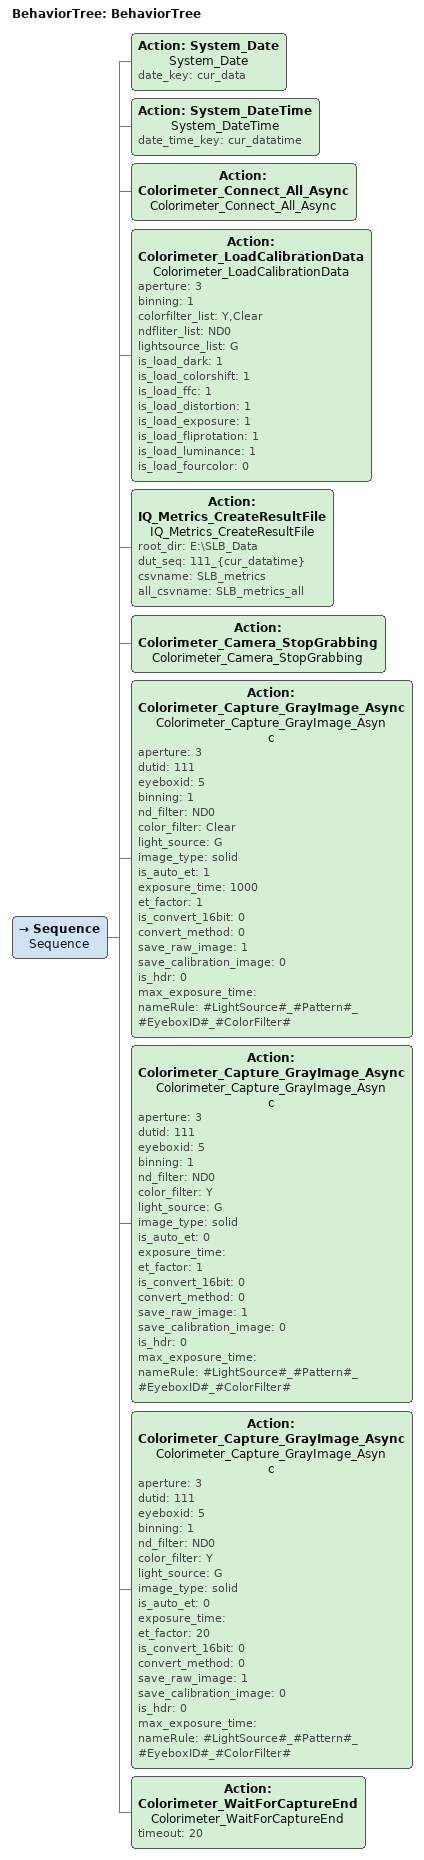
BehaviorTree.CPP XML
<?xml version="1.0"?>
<root main_tree_to_execute="BehaviorTree">
 <BehaviorTree ID="BehaviorTree">
  <!-- Add nodes here -->
  <Sequence name="Sequence">
   <Action name="System_Date" ID="System_Date" date_key="cur_data"/>
   <Action name="System_DateTime" ID="System_DateTime" date_time_key="cur_datatime"/>
   <Action name="Colorimeter_Connect_All_Async" ID="Colorimeter_Connect_All_Async"/>
   <Action name="Colorimeter_LoadCalibrationData" ID="Colorimeter_LoadCalibrationData" aperture="3" binning="1" colorfilter_list="Y,Clear" ndfliter_list="ND0" lightsource_list="G" is_load_dark="1" is_load_colorshift="1" is_load_ffc="1" is_load_distortion="1" is_load_exposure="1" is_load_fliprotation="1" is_load_luminance="1" is_load_fourcolor="0"/>
   <Action name="IQ_Metrics_CreateResultFile" ID="IQ_Metrics_CreateResultFile" root_dir="E:\SLB_Data" dut_seq="111_{cur_datatime}" csvname="SLB_metrics" all_csvname="SLB_metrics_all"/>
   <Action name="Colorimeter_Camera_StopGrabbing" ID="Colorimeter_Camera_StopGrabbing"/>
   <!--auto_exposure: set auto exposure-->
   <Action name="Colorimeter_Capture_GrayImage_Async" ID="Colorimeter_Capture_GrayImage_Async" aperture="3" dutid="111" eyeboxid="5" binning="1" nd_filter="ND0" color_filter="Clear" light_source="G" image_type="solid" is_auto_et="1" exposure_time="1000" et_factor="1" is_convert_16bit="0" convert_method="0" save_raw_image="1" save_calibration_image="0" is_hdr="0" max_exposure_time="" nameRule="#LightSource#_#Pattern#_#EyeboxID#_#ColorFilter#"/>
   <!--fix_exposure: get exposure time from config file by image name-->
   <Action name="Colorimeter_Capture_GrayImage_Async" ID="Colorimeter_Capture_GrayImage_Async" aperture="3" dutid="111" eyeboxid="5" binning="1" nd_filter="ND0" color_filter="Y" light_source="G" image_type="solid" is_auto_et="0" exposure_time="" et_factor="1" is_convert_16bit="0" convert_method="0" save_raw_image="1" save_calibration_image="0" is_hdr="0" max_exposure_time="" nameRule="#LightSource#_#Pattern#_#EyeboxID#_#ColorFilter#"/>
   <!--auto_exposure: get current exposure time from camera and multiplied by et_factor-->
   <Action name="Colorimeter_Capture_GrayImage_Async" ID="Colorimeter_Capture_GrayImage_Async" aperture="3" dutid="111" eyeboxid="5" binning="1" nd_filter="ND0" color_filter="Y" light_source="G" image_type="solid" is_auto_et="0" exposure_time="" et_factor="20" is_convert_16bit="0" convert_method="0" save_raw_image="1" save_calibration_image="0" is_hdr="0" max_exposure_time="" nameRule="#LightSource#_#Pattern#_#EyeboxID#_#ColorFilter#"/>
   <Action name="Colorimeter_WaitForCaptureEnd" ID="Colorimeter_WaitForCaptureEnd" timeout="20"/>
  </Sequence>
 </BehaviorTree>
</root>
